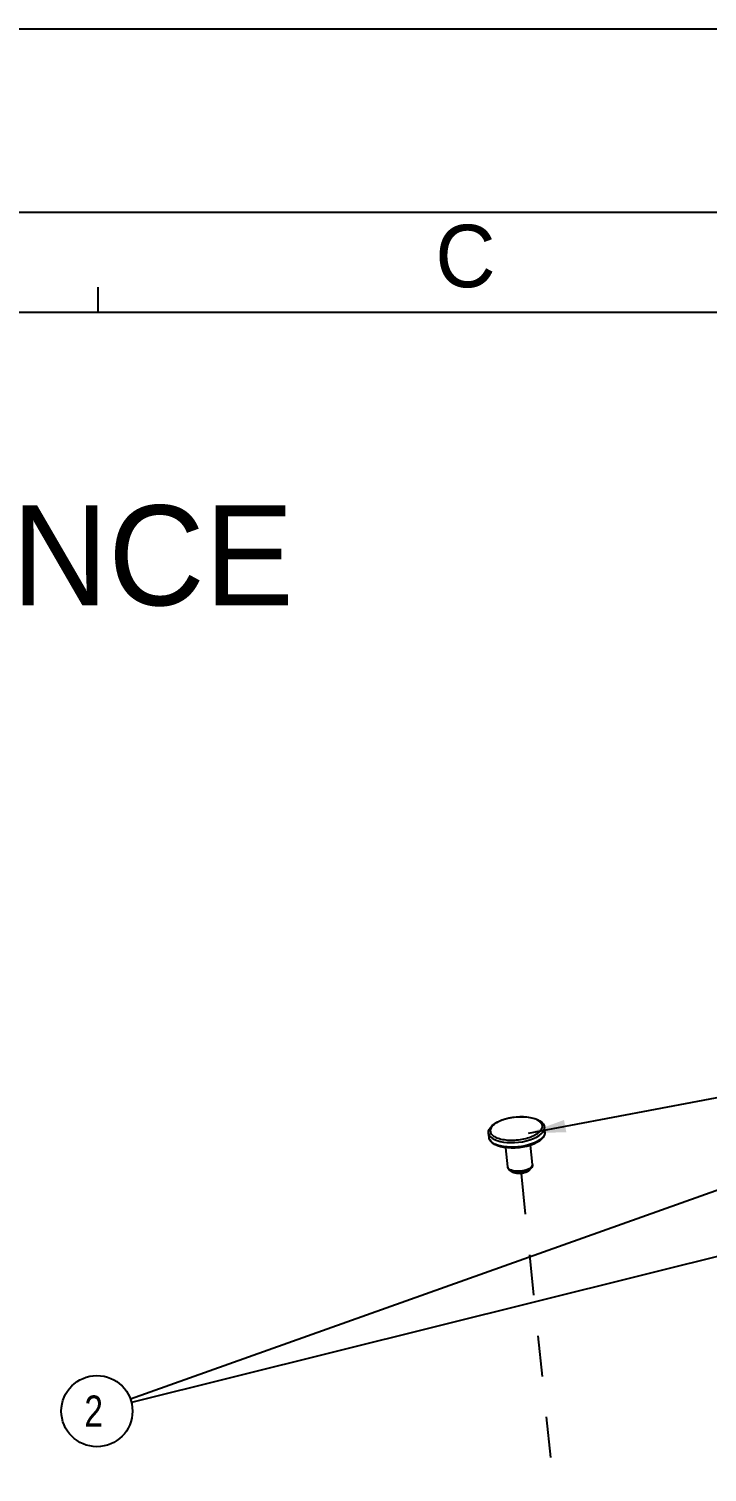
# Model space of a CAD drawing. Header units: millimetres. Extents: x 0 to 594, y 0 to 420.
# Drawn here: x 128.9 to 183.2, y 304.4 to 420 of the extents above; entities that cross this region are included whole.
import ezdxf

# ---------------------------------------------------------------- set-up
doc = ezdxf.new("R2010")
doc.units = ezdxf.units.MM
doc.header["$LTSCALE"] = 32.67
doc.linetypes.add('DASHED', pattern=[0.2, 0.1, -0.1])
doc.layers.get('0').update_dxf_attribs({"linetype": 'CONTINUOUS'})
doc.styles.get("Standard").update_dxf_attribs({"font": 'txt', "width": 0.8})
doc.styles.add('TEXTSTYLE_2', font='txt')
doc.styles.add('TEXTSTYLE_7', font='ar_wgl__.ttf')
doc.dimstyles.get("Standard").update_dxf_attribs({"dimtxt": 2.5, "dimasz": 3, "dimexe": 1.5, "dimexo": 1.2, "dimtad": 1, "dimdsep": 46, "dimtxsty": 'STANDARD', "dimblk": '_FILLED', "dimblk1": '_FILLED', "dimblk2": '_FILLED', "dimcen": 0.09, "dimazin": 2, "dimtol": 1, "dimtp": 0.01, "dimtm": 0.01, "dimtfac": 1, "dimtofl": 0, "dimtmove": 0, "dimatfit": 3, "dimldrblk": '_FILLED', "dimfxl": 1, "dimtolj": 1, "dimarcsym": 0})

# ---------------------------------------------------------------- blocks, each defined once
blk = doc.blocks.new('_FILLED')
at = {"color": 0, "linetype": 'BYBLOCK'}
blk.add_solid([(0, 0), (-1, 0.167), (-1, -0.167)], dxfattribs=at)
blk = doc.blocks.new('BALLOON_BL6', base_point=(134.32, 309.3))
at = {"color": 7, "linetype": 'CONTINUOUS'}
blk.add_circle((134.32, 309.3), 2.85, dxfattribs=at)
at = {"color": 7, "linetype": 'CONTINUOUS', "insert": (133.32, 310.55), "char_height": 2.5, "width": 2, "attachment_point": 1, "line_spacing_factor": 0.9}
blk.add_mtext('2', dxfattribs=at)

msp = doc.modelspace()

# ---------------------------------------------------------------- linework, layer by layer
at = {"color": 7, "linetype": 'CONTINUOUS'}
for p, q in [((0, 420), (594, 420)), ((20.422, 405.309), (571.422, 405.309)), ((134.422, 397.309), (134.422, 399.309)), ((26.422, 397.309), (564.922, 397.309)), ((166.412, 332.44), (166.419, 332.444)), ((170.202, 331.669), (170.165, 332.027)), ((165.726, 331.205), (165.689, 331.564)), ((165.736, 331.148), (165.726, 331.205)), ((165.79, 331.019), (165.736, 331.148)), ((169.216, 329.059), (169.057, 330.593)), ((169.415, 331.421), (169.408, 331.417)), ((170.202, 331.669), (170.203, 331.589)), ((167.227, 328.853), (167.068, 330.389)), ((167.606, 328.44), (167.433, 328.549)), ((167.641, 328.42), (167.606, 328.44)), ((167.726, 328.384), (167.641, 328.42)), ((169.076, 328.719), (168.929, 328.577))]:
    msp.add_line(p, q, dxfattribs=at)
at = {"color": 7, "linetype": 'DASHED'}
msp.add_line((168.286, 328.328), (174.177, 271.423), dxfattribs=at)
at = {"color": 7, "linetype": 'CONTINUOUS'}
for points in [[(165.689, 331.564), (165.694, 331.712), (165.74, 331.865), (165.833, 332.02), (165.971, 332.172), (166.15, 332.314), (166.363, 332.442)], [(166.412, 332.44), (166.313, 332.384), (166.22, 332.324), (166.138, 332.264), (166.063, 332.2), (165.999, 332.137), (165.943, 332.071), (165.899, 332.006), (165.864, 331.939), (165.84, 331.873), (165.826, 331.807), (165.822, 331.742), (165.83, 331.677), (165.848, 331.614), (165.876, 331.553), (165.915, 331.493), (165.964, 331.436), (166.024, 331.381), (166.092, 331.329), (166.17, 331.28), (166.256, 331.234), (166.352, 331.192), (166.454, 331.154), (166.563, 331.12), (166.682, 331.089), (166.804, 331.063), (166.934, 331.041), (167.067, 331.024), (167.206, 331.012), (167.347, 331.004), (167.493, 331.001), (167.639, 331.002), (167.788, 331.008), (167.936, 331.019), (168.085, 331.035), (168.233, 331.055), (168.379, 331.079), (168.524, 331.108), (168.664, 331.141), (168.802, 331.178), (168.934, 331.219), (169.063, 331.264), (169.184, 331.312), (169.301, 331.364), (169.408, 331.417)], [(166.363, 332.442), (166.595, 332.551), (166.851, 332.646), (167.124, 332.726), (167.411, 332.79), (167.706, 332.836), (168.006, 332.865), (168.303, 332.875), (168.595, 332.867), (168.875, 332.841), (169.14, 332.795), (169.384, 332.731), (169.604, 332.648), (169.794, 332.547), (169.948, 332.43), (170.061, 332.301), (170.132, 332.166), (170.165, 332.027)], [(169.415, 331.421), (169.513, 331.477), (169.606, 331.537), (169.689, 331.597), (169.764, 331.66), (169.828, 331.724), (169.883, 331.79), (169.928, 331.855), (169.963, 331.921), (169.987, 331.987), (170.001, 332.054), (170.004, 332.119), (169.997, 332.183), (169.979, 332.246), (169.95, 332.308), (169.911, 332.368), (169.862, 332.425), (169.803, 332.48), (169.735, 332.531), (169.657, 332.581), (169.571, 332.626), (169.474, 332.669), (169.373, 332.707), (169.264, 332.741), (169.145, 332.772), (169.023, 332.797), (168.892, 332.819), (168.76, 332.836), (168.62, 332.849), (168.479, 332.857), (168.334, 332.86), (168.188, 332.858), (168.039, 332.852), (167.89, 332.841), (167.742, 332.826), (167.593, 332.806), (167.447, 332.781), (167.303, 332.752), (167.163, 332.719), (167.024, 332.682), (166.893, 332.641), (166.763, 332.596), (166.643, 332.549), (166.526, 332.497), (166.419, 332.444)], [(169.528, 331.246), (169.734, 331.369), (169.905, 331.503), (170.03, 331.635), (170.117, 331.773), (170.162, 331.912), (170.165, 332.027)], [(165.689, 331.564), (165.692, 331.541), (165.738, 331.405), (165.83, 331.276), (165.965, 331.159), (166.151, 331.051), (166.368, 330.962)], [(169.548, 330.801), (169.304, 330.685), (169.034, 330.584), (168.745, 330.501), (168.441, 330.436), (168.129, 330.39), (167.813, 330.364), (167.5, 330.358), (167.196, 330.373), (166.906, 330.409), (166.636, 330.465), (166.391, 330.543), (166.175, 330.64), (165.998, 330.757), (165.863, 330.889), (165.775, 331.029), (165.73, 331.175), (165.726, 331.206)], [(166.405, 330.604), (166.195, 330.689), (166.017, 330.79), (165.885, 330.899), (165.79, 331.019)], [(166.368, 330.962), (166.61, 330.894), (166.882, 330.843), (167.16, 330.812), (167.457, 330.8), (167.766, 330.807), (168.081, 330.833), (168.398, 330.879), (168.71, 330.945), (169.002, 331.028), (169.285, 331.131), (169.528, 331.246)], [(169.584, 330.897), (169.369, 330.793), (169.127, 330.699), (168.875, 330.62), (168.61, 330.555), (168.329, 330.502), (168.041, 330.466), (167.748, 330.445), (167.453, 330.442), (167.167, 330.456), (166.895, 330.488), (166.633, 330.539), (166.405, 330.604)], [(170.202, 331.669), (170.198, 331.523), (170.153, 331.373), (170.064, 331.219), (169.929, 331.069), (169.755, 330.929), (169.548, 330.801)], [(170.203, 331.589), (170.169, 331.448), (170.088, 331.304), (169.965, 331.164), (169.791, 331.024), (169.584, 330.897)], [(167.433, 328.549), (167.345, 328.618), (167.284, 328.693), (167.245, 328.772), (167.227, 328.853)], [(167.528, 328.586), (167.419, 328.631), (167.332, 328.686), (167.268, 328.751), (167.233, 328.822), (167.227, 328.853)], [(167.433, 328.549), (167.48, 328.523), (167.582, 328.48)], [(168.928, 328.709), (168.806, 328.653), (168.678, 328.608), (168.537, 328.57), (168.396, 328.543), (168.241, 328.523), (168.09, 328.514), (167.938, 328.515), (167.791, 328.528), (167.654, 328.551), (167.528, 328.586)], [(167.582, 328.48), (167.701, 328.448), (167.836, 328.425), (167.986, 328.414), (168.144, 328.414), (168.308, 328.427), (168.469, 328.453), (168.629, 328.491), (168.772, 328.539), (168.9, 328.597)], [(168.784, 328.471), (168.663, 328.415), (168.533, 328.373), (168.397, 328.343), (168.258, 328.325), (168.118, 328.319), (167.981, 328.325), (167.849, 328.346), (167.724, 328.382), (167.616, 328.433), (167.606, 328.44)], [(168.804, 328.486), (168.705, 328.44), (168.593, 328.4), (168.474, 328.369), (168.347, 328.346), (168.215, 328.333), (168.081, 328.33), (167.953, 328.337), (167.831, 328.356), (167.726, 328.384)], [(168.929, 328.577), (168.891, 328.542), (168.784, 328.471)], [(168.929, 328.577), (168.885, 328.539), (168.804, 328.486)], [(168.9, 328.597), (168.998, 328.656), (169.076, 328.719)], [(169.216, 329.059), (169.215, 329.013), (169.189, 328.935), (169.13, 328.854), (169.042, 328.779), (168.928, 328.709)], [(169.216, 329.059), (169.215, 328.976), (169.193, 328.891), (169.148, 328.805), (169.076, 328.719)]]:
    msp.add_lwpolyline(points, dxfattribs=at)

# ---------------------------------------------------------------- block references
msp.add_blockref('BALLOON_BL6', (134.323, 309.299), dxfattribs=at)

# ---------------------------------------------------------------- texts
at = {"color": 7, "linetype": 'CONTINUOUS', "attachment_point": 1, "line_spacing_factor": 0.9}
for s, insert, char_height, width, style in [('C', (161.422, 404.309), 5, 5, 'TEXTSTYLE_2'), ('DESIGN REFERENCE', (40.123, 381.835), 8, 114.64684, 'TEXTSTYLE_7')]:
    msp.add_mtext(s, dxfattribs=dict(at, insert=insert, char_height=char_height, width=width, style=style))

# ---------------------------------------------------------------- leaders
at = {"color": 7, "linetype": 'CONTINUOUS'}
for points in [[(168.875, 331.567), (295.228, 355.465)], [(194.478, 330.711), (137.009, 310.255)], [(205.352, 327.022), (137.089, 309.989)]]:
    msp.add_leader(points, dimstyle='STANDARD', override={"dimtad": 0}, dxfattribs=at)

doc.saveas('drawing.dxf')
